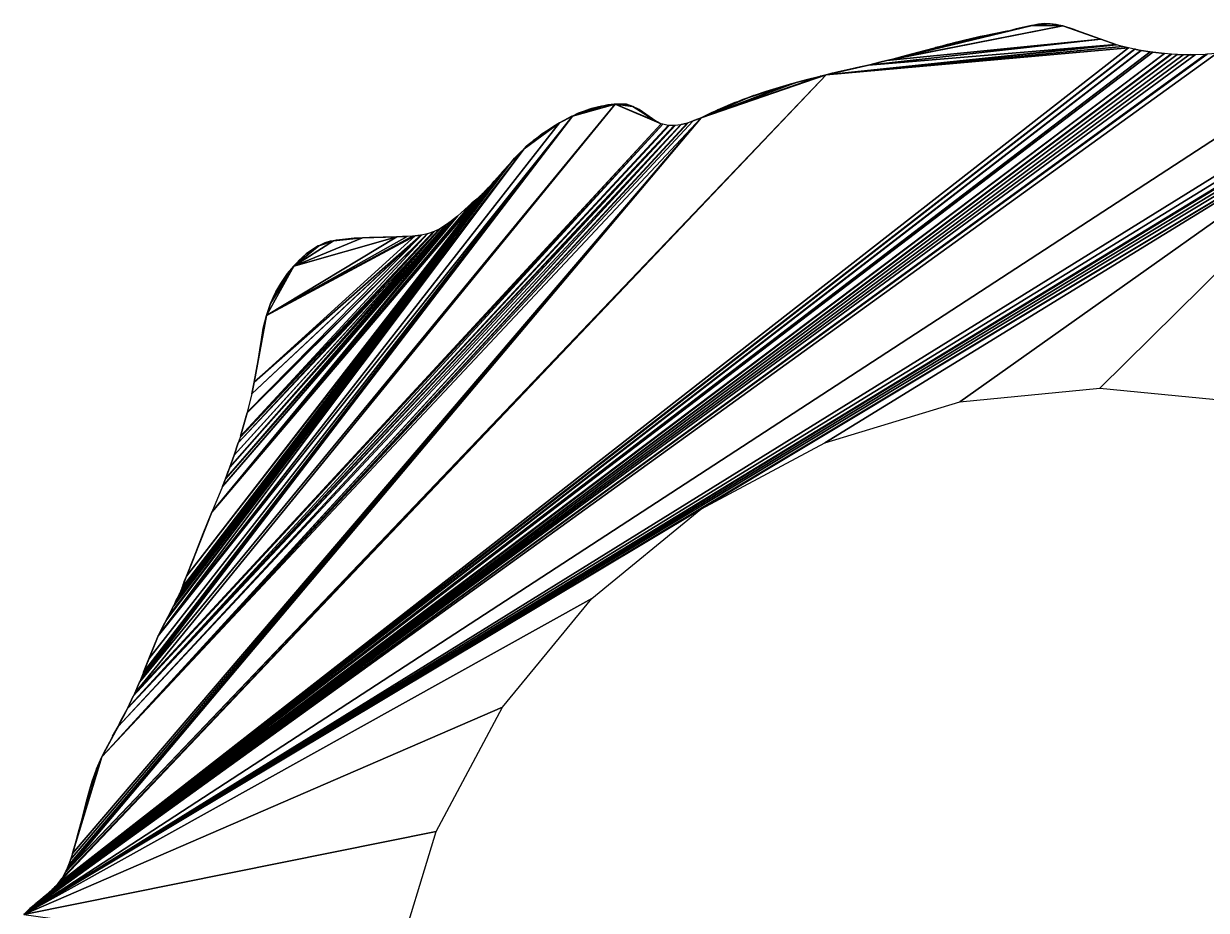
# Model space of a CAD drawing. Extents: x -96 to 96, y -96 to 93.
# Drawn here: x -92.9 to 9.2, y 16.9 to 93.5 of the extents above; entities that cross this region are included whole.
import ezdxf

# ---------------------------------------------------------------- set-up
doc = ezdxf.new("R2010")
doc.units = 0

msp = doc.modelspace()

# ---------------------------------------------------------------- linework, layer by layer
for points in [[(-3.22, 93.26, 92), (-17.88, 90.4, 92), (-18.4, 90.27, 92)], [(0.07, 92.11, 92), (-3.22, 93.26, 92), (-18.4, 90.27, 92)], [(-5.86, 93.31, 92), (-7.8, 92.85, 92), (-17.88, 90.4, 92)], [(-3.22, 93.26, 92), (-5.86, 93.31, 92), (-17.88, 90.4, 92)], [(-5.86, 93.31, 92), (-5.9, 93.3, 92), (-7.8, 92.85, 92)], [(-5.9, 93.3, 92), (-7.23, 93, 92), (-7.8, 92.85, 92)], [(-5.86, 93.31, 92), (-5.88, 93.3, 92), (-5.9, 93.3, 92)], [(-4.31, 93.45, 92), (-5.31, 93.41, 92), (-5.86, 93.31, 92)], [(-3.22, 93.26, 92), (-4.31, 93.45, 92), (-5.86, 93.31, 92)], [(-5.31, 93.41, 92), (-5.36, 93.4, 92), (-5.86, 93.31, 92)], [(-4.31, 93.45, 92), (-4.83, 93.46, 92), (-5.31, 93.41, 92)], [(-3.32, 93.28, 92), (-3.79, 93.38, 92), (-4.31, 93.45, 92)], [(-3.22, 93.26, 92), (-3.32, 93.28, 92), (-4.31, 93.45, 92)], [(-3.22, 93.26, 92), (-3.27, 93.27, 92), (-3.32, 93.28, 92)], [(-2.18, 92.94, 92), (-2.23, 92.96, 92), (-3.22, 93.26, 92)], [(-1.7, 92.76, 92), (-2.18, 92.94, 92), (-3.22, 93.26, 92)], [(-0.51, 92.33, 92), (-1.7, 92.76, 92), (-3.22, 93.26, 92)], [(-0.28, 92.23, 92), (-0.51, 92.33, 92), (-3.22, 93.26, 92)], [(0.07, 92.11, 92), (-0.28, 92.23, 92), (-3.22, 93.26, 92)], [(0.07, 92.11, 92), (-18.4, 90.27, 92), (-19.97, 89.89, 92)], [(1.38, 91.66, 92), (0.07, 92.11, 92), (-19.97, 89.89, 92)], [(-7.8, 92.85, 92), (-8.05, 92.8, 92), (-17.88, 90.4, 92)], [(-8.05, 92.8, 92), (-9.01, 92.61, 92), (-17.88, 90.4, 92)], [(-9.01, 92.61, 92), (-16.74, 90.7, 92), (-17.88, 90.4, 92)], [(-9.01, 92.61, 92), (-9.46, 92.51, 92), (-16.74, 90.7, 92)], [(-9.46, 92.51, 92), (-12.79, 91.76, 92), (-16.74, 90.7, 92)], [(-9.46, 92.51, 92), (-9.64, 92.48, 92), (-12.79, 91.76, 92)], [(-9.64, 92.48, 92), (-10.58, 92.28, 92), (-12.79, 91.76, 92)], [(-10.58, 92.28, 92), (-11.07, 92.18, 92), (-12.79, 91.76, 92)], [(-11.07, 92.18, 92), (-12.74, 91.77, 92), (-12.79, 91.76, 92)], [(-9.64, 92.48, 92), (-10.33, 92.34, 92), (-10.58, 92.28, 92)], [(-9.01, 92.61, 92), (-9.29, 92.55, 92), (-9.46, 92.51, 92)], [(-8.05, 92.8, 92), (-8.69, 92.68, 92), (-9.01, 92.61, 92)], [(-0.51, 92.33, 92), (-1.04, 92.52, 92), (-1.7, 92.76, 92)], [(1.38, 91.66, 92), (0.27, 92.04, 92), (0.07, 92.11, 92)], [(10.05, 90.89, 92), (9.26, 90.82, 92), (-92.88, 16.57, 92)], [(20.69, 90.53, 92), (10.05, 90.89, 92), (-92.88, 16.57, 92)], [(5.56, 90.88, 92), (-92.12, 17.26, 92), (-92.88, 16.57, 92)], [(6.12, 90.83, 92), (5.56, 90.88, 92), (-92.88, 16.57, 92)], [(4.56, 90.99, 92), (-91.56, 17.72, 92), (-92.12, 17.26, 92)], [(5.56, 90.88, 92), (4.56, 90.99, 92), (-92.12, 17.26, 92)], [(4.32, 91.02, 92), (-91.03, 18.16, 92), (-91.56, 17.72, 92)], [(4.56, 90.99, 92), (4.32, 91.02, 92), (-91.56, 17.72, 92)], [(3.56, 91.14, 92), (-90.43, 18.7, 92), (-91.03, 18.16, 92)], [(4.32, 91.02, 92), (3.56, 91.14, 92), (-91.03, 18.16, 92)], [(3.02, 91.25, 92), (-90.21, 18.92, 92), (-90.43, 18.7, 92)], [(3.52, 91.15, 92), (3.02, 91.25, 92), (-90.43, 18.7, 92)], [(3.56, 91.14, 92), (3.52, 91.15, 92), (-90.43, 18.7, 92)], [(2.97, 91.26, 92), (-89.93, 19.21, 92), (-90.21, 18.92, 92)], [(3.02, 91.25, 92), (2.97, 91.26, 92), (-90.21, 18.92, 92)], [(2.47, 91.37, 92), (-23.62, 89.03, 92), (-89.93, 19.21, 92)], [(2.97, 91.26, 92), (2.47, 91.37, 92), (-89.93, 19.21, 92)], [(1.38, 91.66, 92), (-19.97, 89.89, 92), (-23.62, 89.03, 92)], [(1.43, 91.64, 92), (1.38, 91.66, 92), (-23.62, 89.03, 92)], [(1.95, 91.5, 92), (1.43, 91.64, 92), (-23.62, 89.03, 92)], [(2.47, 91.37, 92), (1.95, 91.5, 92), (-23.62, 89.03, 92)], [(-12.79, 91.76, 92), (-14.83, 91.21, 92), (-16.74, 90.7, 92)], [(-14.83, 91.21, 92), (-14.87, 91.2, 92), (-16.74, 90.7, 92)], [(-14.87, 91.2, 92), (-16.65, 90.72, 92), (-16.74, 90.7, 92)], [(-12.79, 91.76, 92), (-13.66, 91.53, 92), (-14.83, 91.21, 92)], [(-13.66, 91.53, 92), (-14.23, 91.38, 92), (-14.83, 91.21, 92)], [(-13.66, 91.53, 92), (-14.18, 91.4, 92), (-14.23, 91.38, 92)], [(-12.79, 91.76, 92), (-13.19, 91.67, 92), (-13.66, 91.53, 92)], [(2.47, 91.37, 92), (1.97, 91.5, 92), (1.95, 91.5, 92)], [(3.11, 91.24, 92), (3.06, 91.25, 92), (3.02, 91.25, 92)], [(3.52, 91.15, 92), (3.11, 91.24, 92), (3.02, 91.25, 92)], [(4.32, 91.02, 92), (4.08, 91.07, 92), (3.56, 91.14, 92)], [(5.56, 90.88, 92), (4.61, 90.98, 92), (4.56, 90.99, 92)], [(6.17, 90.83, 92), (6.12, 90.83, 92), (-92.88, 16.57, 92)], [(6.65, 90.81, 92), (6.17, 90.83, 92), (-92.88, 16.57, 92)], [(9.26, 90.82, 92), (9.1, 90.81, 92), (-92.88, 16.57, 92)], [(7.17, 90.78, 92), (6.65, 90.81, 92), (-92.88, 16.57, 92)], [(9.1, 90.81, 92), (8.21, 90.78, 92), (-92.88, 16.57, 92)], [(7.69, 90.78, 92), (7.17, 90.78, 92), (-92.88, 16.57, 92)], [(8.21, 90.78, 92), (7.69, 90.78, 92), (-92.88, 16.57, 92)], [(23.82, 88.92, 92), (20.69, 90.53, 92), (-92.88, 16.57, 92)], [(-19.97, 89.89, 92), (-22.58, 89.29, 92), (-23.62, 89.03, 92)], [(-19.97, 89.89, 92), (-21.15, 89.63, 92), (-22.58, 89.29, 92)], [(-19.97, 89.89, 92), (-21.08, 89.65, 92), (-21.15, 89.63, 92)], [(-18.4, 90.27, 92), (-18.89, 90.15, 92), (-19.97, 89.89, 92)], [(-18.89, 90.15, 92), (-19.43, 90.03, 92), (-19.97, 89.89, 92)], [(-18.4, 90.27, 92), (-18.83, 90.17, 92), (-18.89, 90.15, 92)], [(-17.88, 90.4, 92), (-18.36, 90.28, 92), (-18.4, 90.27, 92)], [(6.17, 90.83, 92), (6.16, 90.83, 92), (6.12, 90.83, 92)], [(7.17, 90.78, 92), (6.69, 90.81, 92), (6.65, 90.81, 92)], [(8.21, 90.78, 92), (7.77, 90.79, 92), (7.69, 90.78, 92)], [(24.39, 88.64, 92), (23.82, 88.92, 92), (-92.88, 16.57, 92)], [(-23.62, 89.03, 92), (-89.56, 19.68, 92), (-89.93, 19.21, 92)], [(-23.62, 89.03, 92), (-89.53, 19.73, 92), (-89.56, 19.68, 92)], [(-23.62, 89.03, 92), (-89.27, 20.23, 92), (-89.53, 19.73, 92)], [(-23.62, 89.03, 92), (-89.25, 20.25, 92), (-89.27, 20.23, 92)], [(-23.62, 89.03, 92), (-34.43, 85.34, 92), (-89.25, 20.25, 92)], [(-23.62, 89.03, 92), (-24.17, 88.91, 92), (-34.43, 85.34, 92)], [(-24.17, 88.91, 92), (-26.23, 88.37, 92), (-34.43, 85.34, 92)], [(-24.17, 88.91, 92), (-25.36, 88.61, 92), (-26.23, 88.37, 92)], [(-23.62, 89.03, 92), (-24.1, 88.93, 92), (-24.17, 88.91, 92)], [(-24.1, 88.93, 92), (-24.15, 88.92, 92), (-24.17, 88.91, 92)], [(-22.58, 89.29, 92), (-22.63, 89.28, 92), (-23.62, 89.03, 92)], [(-22.63, 89.28, 92), (-23.1, 89.18, 92), (-23.62, 89.03, 92)], [(-21.15, 89.63, 92), (-22.49, 89.31, 92), (-22.58, 89.29, 92)], [(24.91, 88.41, 92), (24.39, 88.64, 92), (-92.88, 16.57, 92)], [(25, 88.39, 92), (24.91, 88.41, 92), (-92.88, 16.57, 92)], [(25.43, 88.28, 92), (25, 88.39, 92), (-92.88, 16.57, 92)], [(25.87, 88.22, 92), (25.43, 88.28, 92), (-92.88, 16.57, 92)], [(26.48, 88.15, 92), (25.87, 88.22, 92), (-92.88, 16.57, 92)], [(26.48, 88.15, 92), (-92.88, 16.57, 92), (-34.45, 51.55, 92)], [(26.48, 88.15, 92), (-34.45, 51.55, 92), (-23.73, 57.28, 92)], [(-26.23, 88.37, 92), (-26.82, 88.21, 92), (-34.43, 85.34, 92)], [(-26.82, 88.21, 92), (-30.4, 87.07, 92), (-34.43, 85.34, 92)], [(-26.82, 88.21, 92), (-28.85, 87.61, 92), (-30.4, 87.07, 92)], [(-26.82, 88.21, 92), (-28.84, 87.61, 92), (-28.85, 87.61, 92)], [(-26.23, 88.37, 92), (-26.28, 88.36, 92), (-26.82, 88.21, 92)], [(-26.28, 88.36, 92), (-26.75, 88.23, 92), (-26.82, 88.21, 92)], [(-25.36, 88.61, 92), (-26.19, 88.38, 92), (-26.23, 88.37, 92)], [(26.48, 88.15, 92), (-23.73, 57.28, 92), (-12.1, 60.81, 92)], [(-12.1, 60.81, 92), (0, 62, 92), (26.48, 88.15, 92)], [(0, 62, 92), (12.1, 60.81, 92), (26.48, 88.15, 92)], [(-30.4, 87.07, 92), (-32.97, 86.01, 92), (-34.43, 85.34, 92)], [(-30.4, 87.07, 92), (-31.28, 86.72, 92), (-32.97, 86.01, 92)], [(-30.4, 87.07, 92), (-30.82, 86.91, 92), (-31.28, 86.72, 92)], [(-28.85, 87.61, 92), (-29.84, 87.26, 92), (-30.4, 87.07, 92)], [(-29.84, 87.26, 92), (-29.89, 87.25, 92), (-30.4, 87.07, 92)], [(-41.85, 86.51, 92), (-82.88, 36.62, 92), (-83.3, 35.67, 92)], [(-37.87, 84.82, 92), (-41.85, 86.51, 92), (-83.3, 35.67, 92)], [(-41.85, 86.51, 92), (-45.53, 85.48, 92), (-82.88, 36.62, 92)], [(-41.85, 86.51, 92), (-42.93, 86.35, 92), (-45.53, 85.48, 92)], [(-42.93, 86.35, 92), (-43.89, 86.13, 92), (-45.53, 85.48, 92)], [(-43.89, 86.13, 92), (-44.38, 85.95, 92), (-45.53, 85.48, 92)], [(-44.38, 85.95, 92), (-44.44, 85.93, 92), (-45.53, 85.48, 92)], [(-44.44, 85.93, 92), (-44.5, 85.91, 92), (-45.53, 85.48, 92)], [(-44.5, 85.91, 92), (-45.02, 85.72, 92), (-45.53, 85.48, 92)], [(-43.89, 86.13, 92), (-43.98, 86.11, 92), (-44.38, 85.95, 92)], [(-42.93, 86.35, 92), (-43.02, 86.33, 92), (-43.89, 86.13, 92)], [(-41.93, 86.51, 92), (-42.48, 86.44, 92), (-42.93, 86.35, 92)], [(-41.85, 86.51, 92), (-41.93, 86.51, 92), (-42.93, 86.35, 92)], [(-41.85, 86.51, 92), (-41.89, 86.51, 92), (-41.93, 86.51, 92)], [(-41.33, 86.52, 92), (-41.37, 86.52, 92), (-41.85, 86.51, 92)], [(-40.32, 86.3, 92), (-41.33, 86.52, 92), (-41.85, 86.51, 92)], [(-38.33, 85.05, 92), (-40.32, 86.3, 92), (-41.85, 86.51, 92)], [(-38.27, 85.01, 92), (-38.33, 85.05, 92), (-41.85, 86.51, 92)], [(-37.87, 84.82, 92), (-38.27, 85.01, 92), (-41.85, 86.51, 92)], [(-40.32, 86.3, 92), (-40.85, 86.5, 92), (-41.33, 86.52, 92)], [(-39.78, 86.04, 92), (-39.8, 86.06, 92), (-40.32, 86.3, 92)], [(-38.33, 85.05, 92), (-39.78, 86.04, 92), (-40.32, 86.3, 92)], [(-32.97, 86.01, 92), (-33.06, 85.97, 92), (-34.43, 85.34, 92)], [(-33.06, 85.97, 92), (-33.54, 85.76, 92), (-34.43, 85.34, 92)], [(-32.97, 86.01, 92), (-33.02, 85.98, 92), (-33.06, 85.97, 92)], [(-31.28, 86.72, 92), (-31.5, 86.64, 92), (-32.97, 86.01, 92)], [(-34.43, 85.34, 92), (-89.23, 20.29, 92), (-89.25, 20.25, 92)], [(-34.43, 85.34, 92), (-89.03, 20.77, 92), (-89.23, 20.29, 92)], [(-34.43, 85.34, 92), (-88.85, 21.29, 92), (-89.03, 20.77, 92)], [(-34.43, 85.34, 92), (-88.68, 21.82, 92), (-88.85, 21.29, 92)], [(-34.43, 85.34, 92), (-86.13, 30.17, 92), (-88.68, 21.82, 92)], [(-34.43, 85.34, 92), (-35.1, 85.07, 92), (-86.13, 30.17, 92)], [(-35.1, 85.07, 92), (-35.54, 84.91, 92), (-86.13, 30.17, 92)], [(-35.54, 84.91, 92), (-35.63, 84.88, 92), (-86.13, 30.17, 92)], [(-35.63, 84.88, 92), (-36.15, 84.74, 92), (-86.13, 30.17, 92)], [(-36.15, 84.74, 92), (-36.2, 84.73, 92), (-86.13, 30.17, 92)], [(-36.2, 84.73, 92), (-84.73, 32.78, 92), (-86.13, 30.17, 92)], [(-36.2, 84.73, 92), (-36.67, 84.67, 92), (-84.73, 32.78, 92)], [(-37.71, 84.77, 92), (-83.44, 35.39, 92), (-83.89, 34.39, 92)], [(-37.25, 84.68, 92), (-37.71, 84.77, 92), (-83.89, 34.39, 92)], [(-37.87, 84.82, 92), (-83.3, 35.67, 92), (-83.44, 35.39, 92)], [(-37.71, 84.77, 92), (-37.87, 84.82, 92), (-83.44, 35.39, 92)], [(-45.53, 85.48, 92), (-82.65, 37.17, 92), (-82.88, 36.62, 92)], [(-45.53, 85.48, 92), (-82.53, 37.47, 92), (-82.65, 37.17, 92)], [(-45.53, 85.48, 92), (-82.07, 38.64, 92), (-82.53, 37.47, 92)], [(-45.53, 85.48, 92), (-81.27, 40.62, 92), (-82.07, 38.64, 92)], [(-45.53, 85.48, 92), (-46.63, 84.89, 92), (-81.27, 40.62, 92)], [(-46.63, 84.89, 92), (-49.7, 82.66, 92), (-81.27, 40.62, 92)], [(-46.63, 84.89, 92), (-47.62, 84.26, 92), (-49.7, 82.66, 92)], [(-46.63, 84.89, 92), (-47.15, 84.57, 92), (-47.62, 84.26, 92)], [(-45.53, 85.48, 92), (-45.57, 85.46, 92), (-46.63, 84.89, 92)], [(-45.57, 85.46, 92), (-46.54, 84.95, 92), (-46.63, 84.89, 92)], [(-37.87, 84.82, 92), (-38.24, 85, 92), (-38.27, 85.01, 92)], [(-35.63, 84.88, 92), (-36.1, 84.75, 92), (-36.15, 84.74, 92)], [(-34.43, 85.34, 92), (-35.06, 85.09, 92), (-35.1, 85.07, 92)], [(-36.67, 84.67, 92), (-83.92, 34.34, 92), (-84.73, 32.78, 92)], [(-37.25, 84.68, 92), (-83.89, 34.39, 92), (-83.92, 34.34, 92)], [(-37.19, 84.67, 92), (-37.25, 84.68, 92), (-83.92, 34.34, 92)], [(-36.75, 84.67, 92), (-37.19, 84.67, 92), (-83.92, 34.34, 92)], [(-36.67, 84.67, 92), (-36.75, 84.67, 92), (-83.92, 34.34, 92)], [(-47.62, 84.26, 92), (-48.13, 83.94, 92), (-49.7, 82.66, 92)], [(-48.13, 83.94, 92), (-48.63, 83.56, 92), (-49.7, 82.66, 92)], [(-48.13, 83.94, 92), (-48.17, 83.91, 92), (-48.63, 83.56, 92)], [(-48.63, 83.56, 92), (-48.67, 83.53, 92), (-49.7, 82.66, 92)], [(-48.67, 83.53, 92), (-49.15, 83.15, 92), (-49.7, 82.66, 92)], [(-49.15, 83.15, 92), (-49.2, 83.11, 92), (-49.7, 82.66, 92)], [(-49.2, 83.11, 92), (-49.48, 82.87, 92), (-49.7, 82.66, 92)], [(-49.48, 82.87, 92), (-49.52, 82.83, 92), (-49.7, 82.66, 92)], [(-48.67, 83.53, 92), (-48.88, 83.37, 92), (-49.15, 83.15, 92)], [(-49.7, 82.66, 92), (-80.56, 41.99, 92), (-81.27, 40.62, 92)], [(-49.7, 82.66, 92), (-80.45, 42.21, 92), (-80.56, 41.99, 92)], [(-49.7, 82.66, 92), (-79.95, 43.17, 92), (-80.45, 42.21, 92)], [(-49.7, 82.66, 92), (-79.93, 43.19, 92), (-79.95, 43.17, 92)], [(-49.7, 82.66, 92), (-79.92, 43.21, 92), (-79.93, 43.19, 92)], [(-49.7, 82.66, 92), (-50.97, 81.31, 92), (-79.92, 43.21, 92)], [(-49.7, 82.66, 92), (-50.52, 81.84, 92), (-50.97, 81.31, 92)], [(-50.52, 81.84, 92), (-50.57, 81.78, 92), (-50.97, 81.31, 92)], [(-49.7, 82.66, 92), (-50.04, 82.35, 92), (-50.52, 81.84, 92)], [(-50.04, 82.35, 92), (-50.23, 82.15, 92), (-50.52, 81.84, 92)], [(-50.97, 81.31, 92), (-51.49, 80.74, 92), (-79.92, 43.21, 92)], [(-51.49, 80.74, 92), (-79.68, 43.74, 92), (-79.92, 43.21, 92)], [(-51.49, 80.74, 92), (-52.27, 79.85, 92), (-79.68, 43.74, 92)], [(-50.97, 81.31, 92), (-51.04, 81.24, 92), (-51.49, 80.74, 92)], [(-51.04, 81.24, 92), (-51.46, 80.78, 92), (-51.49, 80.74, 92)], [(-52.27, 79.85, 92), (-79.44, 44.25, 92), (-79.68, 43.74, 92)], [(-52.27, 79.85, 92), (-52.28, 79.84, 92), (-79.44, 44.25, 92)], [(-52.28, 79.84, 92), (-79.21, 44.78, 92), (-79.44, 44.25, 92)], [(-52.28, 79.84, 92), (-52.79, 79.3, 92), (-79.21, 44.78, 92)], [(-52.28, 79.84, 92), (-52.31, 79.8, 92), (-52.79, 79.3, 92)], [(-52.79, 79.3, 92), (-78.83, 45.75, 92), (-79.21, 44.78, 92)], [(-52.79, 79.3, 92), (-53.24, 78.84, 92), (-78.83, 45.75, 92)], [(-53.24, 78.84, 92), (-76.63, 51.28, 92), (-78.83, 45.75, 92)], [(-53.24, 78.84, 92), (-53.87, 78.26, 92), (-76.63, 51.28, 92)], [(-52.79, 79.3, 92), (-53.05, 79.04, 92), (-53.24, 78.84, 92)], [(-53.87, 78.26, 92), (-54.19, 77.98, 92), (-76.63, 51.28, 92)], [(-54.19, 77.98, 92), (-55.45, 76.85, 92), (-76.63, 51.28, 92)], [(-54.19, 77.98, 92), (-54.82, 77.41, 92), (-55.45, 76.85, 92)], [(-53.87, 78.26, 92), (-54.17, 78, 92), (-54.19, 77.98, 92)], [(-55.45, 76.85, 92), (-55.81, 76.54, 92), (-76.63, 51.28, 92)], [(-55.81, 76.54, 92), (-75.73, 53.51, 92), (-76.63, 51.28, 92)], [(-55.81, 76.54, 92), (-55.98, 76.4, 92), (-75.73, 53.51, 92)], [(-55.98, 76.4, 92), (-75.46, 54.17, 92), (-75.73, 53.51, 92)], [(-55.98, 76.4, 92), (-56.49, 76.05, 92), (-75.46, 54.17, 92)], [(-56.49, 76.05, 92), (-75.09, 55.17, 92), (-75.46, 54.17, 92)], [(-56.49, 76.05, 92), (-56.98, 75.74, 92), (-75.09, 55.17, 92)], [(-56.98, 75.74, 92), (-74.73, 56.22, 92), (-75.09, 55.17, 92)], [(-56.98, 75.74, 92), (-57.02, 75.72, 92), (-74.73, 56.22, 92)], [(-57.02, 75.72, 92), (-74.37, 57.26, 92), (-74.73, 56.22, 92)], [(-57.02, 75.72, 92), (-57.39, 75.54, 92), (-74.37, 57.26, 92)], [(-57.39, 75.54, 92), (-74.21, 57.73, 92), (-74.37, 57.26, 92)], [(-57.39, 75.54, 92), (-57.55, 75.48, 92), (-74.21, 57.73, 92)], [(-57.55, 75.48, 92), (-74.18, 57.84, 92), (-74.21, 57.73, 92)], [(-57.55, 75.48, 92), (-58.02, 75.32, 92), (-74.18, 57.84, 92)], [(-58.02, 75.32, 92), (-73.59, 59.87, 92), (-74.18, 57.84, 92)], [(-58.02, 75.32, 92), (-58.07, 75.31, 92), (-73.59, 59.87, 92)], [(-58.07, 75.31, 92), (-73.58, 59.93, 92), (-73.59, 59.87, 92)], [(-58.07, 75.31, 92), (-58.55, 75.21, 92), (-73.58, 59.93, 92)], [(-58.55, 75.21, 92), (-73.2, 61.5, 92), (-73.58, 59.93, 92)], [(-58.55, 75.21, 92), (-58.59, 75.2, 92), (-73.2, 61.5, 92)], [(-58.59, 75.2, 92), (-73, 62.52, 92), (-73.2, 61.5, 92)], [(-58.59, 75.2, 92), (-59.11, 75.14, 92), (-73, 62.52, 92)], [(-59.11, 75.14, 92), (-71.92, 68.26, 92), (-73, 62.52, 92)], [(-59.11, 75.14, 92), (-59.32, 75.12, 92), (-71.92, 68.26, 92)], [(-59.32, 75.12, 92), (-59.78, 75.09, 92), (-71.92, 68.26, 92)], [(-59.78, 75.09, 92), (-60.69, 75.07, 92), (-71.92, 68.26, 92)], [(-60.69, 75.07, 92), (-69.58, 72.53, 92), (-71.92, 68.26, 92)], [(-60.69, 75.07, 92), (-63.63, 74.97, 92), (-69.58, 72.53, 92)], [(-63.63, 74.97, 92), (-66.13, 74.71, 92), (-69.58, 72.53, 92)], [(-66.13, 74.71, 92), (-67.42, 74.29, 92), (-69.58, 72.53, 92)], [(-66.13, 74.71, 92), (-66.42, 74.67, 92), (-67.42, 74.29, 92)], [(-66.42, 74.67, 92), (-66.89, 74.53, 92), (-67.42, 74.29, 92)], [(-66.89, 74.53, 92), (-66.93, 74.51, 92), (-67.42, 74.29, 92)], [(-66.13, 74.71, 92), (-66.37, 74.68, 92), (-66.42, 74.67, 92)], [(-63.63, 74.97, 92), (-63.98, 74.95, 92), (-66.13, 74.71, 92)], [(-63.98, 74.95, 92), (-65.37, 74.83, 92), (-66.13, 74.71, 92)], [(-65.37, 74.83, 92), (-65.9, 74.76, 92), (-66.13, 74.71, 92)], [(-63.98, 74.95, 92), (-64.35, 74.94, 92), (-65.37, 74.83, 92)], [(-64.35, 74.94, 92), (-65.33, 74.84, 92), (-65.37, 74.83, 92)], [(-60.69, 75.07, 92), (-63.05, 75.01, 92), (-63.63, 74.97, 92)], [(-59.78, 75.09, 92), (-60.18, 75.09, 92), (-60.69, 75.07, 92)], [(-58.59, 75.2, 92), (-58.65, 75.2, 92), (-59.11, 75.14, 92)], [(-67.42, 74.29, 92), (-68.51, 73.58, 92), (-69.58, 72.53, 92)], [(-68.51, 73.58, 92), (-69.23, 72.91, 92), (-69.58, 72.53, 92)], [(-68.51, 73.58, 92), (-69.18, 72.96, 92), (-69.23, 72.91, 92)], [(-68.51, 73.58, 92), (-69.17, 72.98, 92), (-69.18, 72.96, 92)], [(-67.42, 74.29, 92), (-67.46, 74.27, 92), (-68.51, 73.58, 92)], [(-67.46, 74.27, 92), (-67.96, 73.97, 92), (-68.51, 73.58, 92)], [(-67.96, 73.97, 92), (-68.5, 73.59, 92), (-68.51, 73.58, 92)], [(-69.58, 72.53, 92), (-71.58, 69.31, 92), (-71.92, 68.26, 92)], [(-69.58, 72.53, 92), (-71.11, 70.31, 92), (-71.58, 69.31, 92)], [(-69.58, 72.53, 92), (-70.69, 71.02, 92), (-71.11, 70.31, 92)], [(-69.58, 72.53, 92), (-70.11, 71.89, 92), (-70.69, 71.02, 92)], [(-69.58, 72.53, 92), (-70.07, 71.94, 92), (-70.11, 71.89, 92)], [(-69.23, 72.91, 92), (-69.55, 72.58, 92), (-69.58, 72.53, 92)], [(-70.11, 71.89, 92), (-70.66, 71.06, 92), (-70.69, 71.02, 92)], [(-70.69, 71.02, 92), (-71.07, 70.39, 92), (-71.11, 70.32, 92)], [(-70.69, 71.02, 92), (-71.11, 70.32, 92), (-71.11, 70.31, 92)], [(-71.11, 70.31, 92), (-71.36, 69.81, 92), (-71.58, 69.31, 92)], [(-71.11, 70.31, 92), (-71.35, 69.82, 92), (-71.36, 69.81, 92)], [(-71.58, 69.31, 92), (-71.61, 69.21, 92), (-71.92, 68.26, 92)], [(-71.61, 69.21, 92), (-71.85, 68.5, 92), (-71.92, 68.26, 92)], [(-71.58, 69.31, 92), (-71.6, 69.26, 92), (-71.61, 69.21, 92)], [(-71.92, 68.26, 92), (-72.65, 64.37, 92), (-73, 62.52, 92)], [(-71.92, 68.26, 92), (-72.5, 65.31, 92), (-72.65, 64.37, 92)], [(-71.92, 68.26, 92), (-72.36, 66.2, 92), (-72.5, 65.31, 92)], [(-71.92, 68.26, 92), (-72.2, 67.17, 92), (-72.36, 66.2, 92)], [(-71.92, 68.26, 92), (-72.14, 67.42, 92), (-72.2, 67.17, 92)], [(-72.14, 67.42, 92), (-72.16, 67.36, 92), (-72.2, 67.17, 92)], [(-71.92, 68.26, 92), (-72.05, 67.79, 92), (-72.14, 67.44, 92)], [(-71.92, 68.26, 92), (-72.14, 67.44, 92), (-72.14, 67.42, 92)], [(-72.2, 67.17, 92), (-72.32, 66.44, 92), (-72.36, 66.2, 92)], [(-72.36, 66.2, 92), (-72.45, 65.64, 92), (-72.5, 65.31, 92)], [(-72.45, 65.64, 92), (-72.46, 65.61, 92), (-72.5, 65.31, 92)], [(-72.36, 66.2, 92), (-72.44, 65.75, 92), (-72.45, 65.64, 92)], [(-72.65, 64.37, 92), (-72.82, 63.47, 92), (-73, 62.52, 92)], [(-72.5, 65.31, 92), (-72.56, 64.94, 92), (-72.65, 64.37, 92)], [(-73, 62.52, 92), (-73.06, 62.23, 92), (-73.2, 61.5, 92)], [(-73.59, 59.87, 92), (-73.74, 59.37, 92), (-74.18, 57.84, 92)], [(-73.59, 59.87, 92), (-73.73, 59.39, 92), (-73.74, 59.37, 92)], [(-74.37, 57.26, 92), (-74.71, 56.26, 92), (-74.73, 56.22, 92)], [(-74.73, 56.22, 92), (-74.75, 56.16, 92), (-75.09, 55.17, 92)], [(-75.09, 55.17, 92), (-75.28, 54.7, 92), (-75.46, 54.17, 92)], [(-75.46, 54.17, 92), (-75.72, 53.55, 92), (-75.73, 53.51, 92)], [(-92.88, 16.57, 92), (-43.84, 43.84, 92), (-34.45, 51.55, 92)], [(-76.63, 51.28, 92), (-78.17, 47.44, 92), (-78.83, 45.75, 92)], [(-76.63, 51.28, 92), (-77.39, 49.44, 92), (-78.17, 47.44, 92)], [(-76.63, 51.28, 92), (-77.37, 49.5, 92), (-77.39, 49.44, 92)], [(-76.63, 51.28, 92), (-77.04, 50.33, 92), (-77.37, 49.5, 92)], [(-77.39, 49.44, 92), (-77.81, 48.39, 92), (-78.17, 47.44, 92)], [(-78.17, 47.44, 92), (-78.23, 47.27, 92), (-78.83, 45.75, 92)], [(-78.23, 47.27, 92), (-78.44, 46.79, 92), (-78.83, 45.75, 92)], [(-78.83, 45.75, 92), (-79.11, 45.05, 92), (-79.21, 44.78, 92)], [(-78.83, 45.75, 92), (-79.02, 45.29, 92), (-79.11, 45.05, 92)], [(-78.83, 45.75, 92), (-78.94, 45.49, 92), (-79.02, 45.29, 92)], [(-92.88, 16.57, 92), (-51.55, 34.45, 92), (-43.84, 43.84, 92)], [(-79.95, 43.17, 92), (-80.21, 42.68, 92), (-80.45, 42.21, 92)], [(-79.68, 43.74, 92), (-79.71, 43.69, 92), (-79.92, 43.21, 92)], [(-80.56, 41.99, 92), (-80.8, 41.57, 92), (-81.27, 40.62, 92)], [(-80.45, 42.21, 92), (-80.55, 42.01, 92), (-80.56, 41.99, 92)], [(-80.45, 42.21, 92), (-80.51, 42.1, 92), (-80.55, 42.01, 92)], [(-81.27, 40.62, 92), (-81.69, 39.61, 92), (-82.07, 38.64, 92)], [(-81.27, 40.62, 92), (-81.3, 40.56, 92), (-81.69, 39.61, 92)], [(-81.27, 40.62, 92), (-81.28, 40.6, 92), (-81.3, 40.56, 92)], [(-81.69, 39.61, 92), (-81.72, 39.56, 92), (-82.07, 38.64, 92)], [(-82.07, 38.64, 92), (-82.09, 38.6, 92), (-82.53, 37.47, 92)], [(-82.88, 36.62, 92), (-83.2, 35.9, 92), (-83.3, 35.67, 92)], [(-83.44, 35.39, 92), (-83.59, 35.09, 92), (-83.89, 34.39, 92)], [(-92.88, 16.57, 92), (-57.28, 23.73, 92), (-51.55, 34.45, 92)], [(-83.92, 34.34, 92), (-84.49, 33.3, 92), (-84.73, 32.78, 92)], [(-83.92, 34.34, 92), (-84.46, 33.34, 92), (-84.49, 33.3, 92)], [(-83.92, 34.34, 92), (-84.01, 34.18, 92), (-84.46, 33.34, 92)], [(-84.73, 32.78, 92), (-85.96, 30.5, 92), (-86.13, 30.17, 92)], [(-84.73, 32.78, 92), (-85.71, 30.97, 92), (-85.96, 30.5, 92)], [(-84.73, 32.78, 92), (-85.21, 31.94, 92), (-85.71, 30.97, 92)], [(-84.73, 32.78, 92), (-85.16, 32.03, 92), (-85.21, 31.94, 92)], [(-84.49, 33.3, 92), (-84.51, 33.26, 92), (-84.73, 32.78, 92)], [(-85.71, 30.97, 92), (-85.87, 30.7, 92), (-85.96, 30.5, 92)], [(-86.13, 30.17, 92), (-88.36, 22.91, 92), (-88.68, 21.82, 92)], [(-86.13, 30.17, 92), (-87.9, 24.61, 92), (-88.36, 22.91, 92)], [(-86.13, 30.17, 92), (-87.18, 27.38, 92), (-87.9, 24.61, 92)], [(-86.13, 30.17, 92), (-86.63, 29.03, 92), (-87.18, 27.38, 92)], [(-86.13, 30.17, 92), (-86.59, 29.12, 92), (-86.63, 29.03, 92)], [(-86.13, 30.17, 92), (-86.34, 29.71, 92), (-86.59, 29.12, 92)], [(-86.63, 29.03, 92), (-86.97, 28.08, 92), (-87.18, 27.38, 92)], [(-86.63, 29.03, 92), (-86.8, 28.55, 92), (-86.97, 28.08, 92)], [(-86.59, 29.12, 92), (-86.61, 29.08, 92), (-86.63, 29.03, 92)], [(-86.97, 28.08, 92), (-87.18, 27.39, 92), (-87.18, 27.38, 92)], [(-87.18, 27.38, 92), (-87.46, 26.35, 92), (-87.9, 24.61, 92)], [(-87.18, 27.38, 92), (-87.44, 26.44, 92), (-87.46, 26.35, 92)], [(-87.46, 26.35, 92), (-87.86, 24.79, 92), (-87.9, 24.61, 92)], [(-87.9, 24.61, 92), (-88.24, 23.38, 92), (-88.36, 22.91, 92)], [(-87.9, 24.61, 92), (-88.23, 23.43, 92), (-88.24, 23.38, 92)], [(-92.88, 16.57, 92), (-60.81, 12.1, 92), (-57.28, 23.73, 92)], [(-88.36, 22.91, 92), (-88.66, 21.89, 92), (-88.68, 21.82, 92)], [(-88.24, 23.38, 92), (-88.25, 23.33, 92), (-88.36, 22.91, 92)], [(-89.56, 19.68, 92), (-89.76, 19.44, 92), (-89.93, 19.21, 92)], [(-89.27, 20.23, 92), (-89.28, 20.21, 92), (-89.53, 19.73, 92)], [(-90.43, 18.7, 92), (-91.02, 18.18, 92), (-91.03, 18.16, 92)], [(-91.56, 17.72, 92), (-91.84, 17.5, 92), (-92.12, 17.26, 92)], [(-92.12, 17.26, 92), (-92.36, 17.07, 92), (-92.88, 16.57, 92)]]:
    msp.add_3dface(points)

doc.saveas('drawing.dxf')
